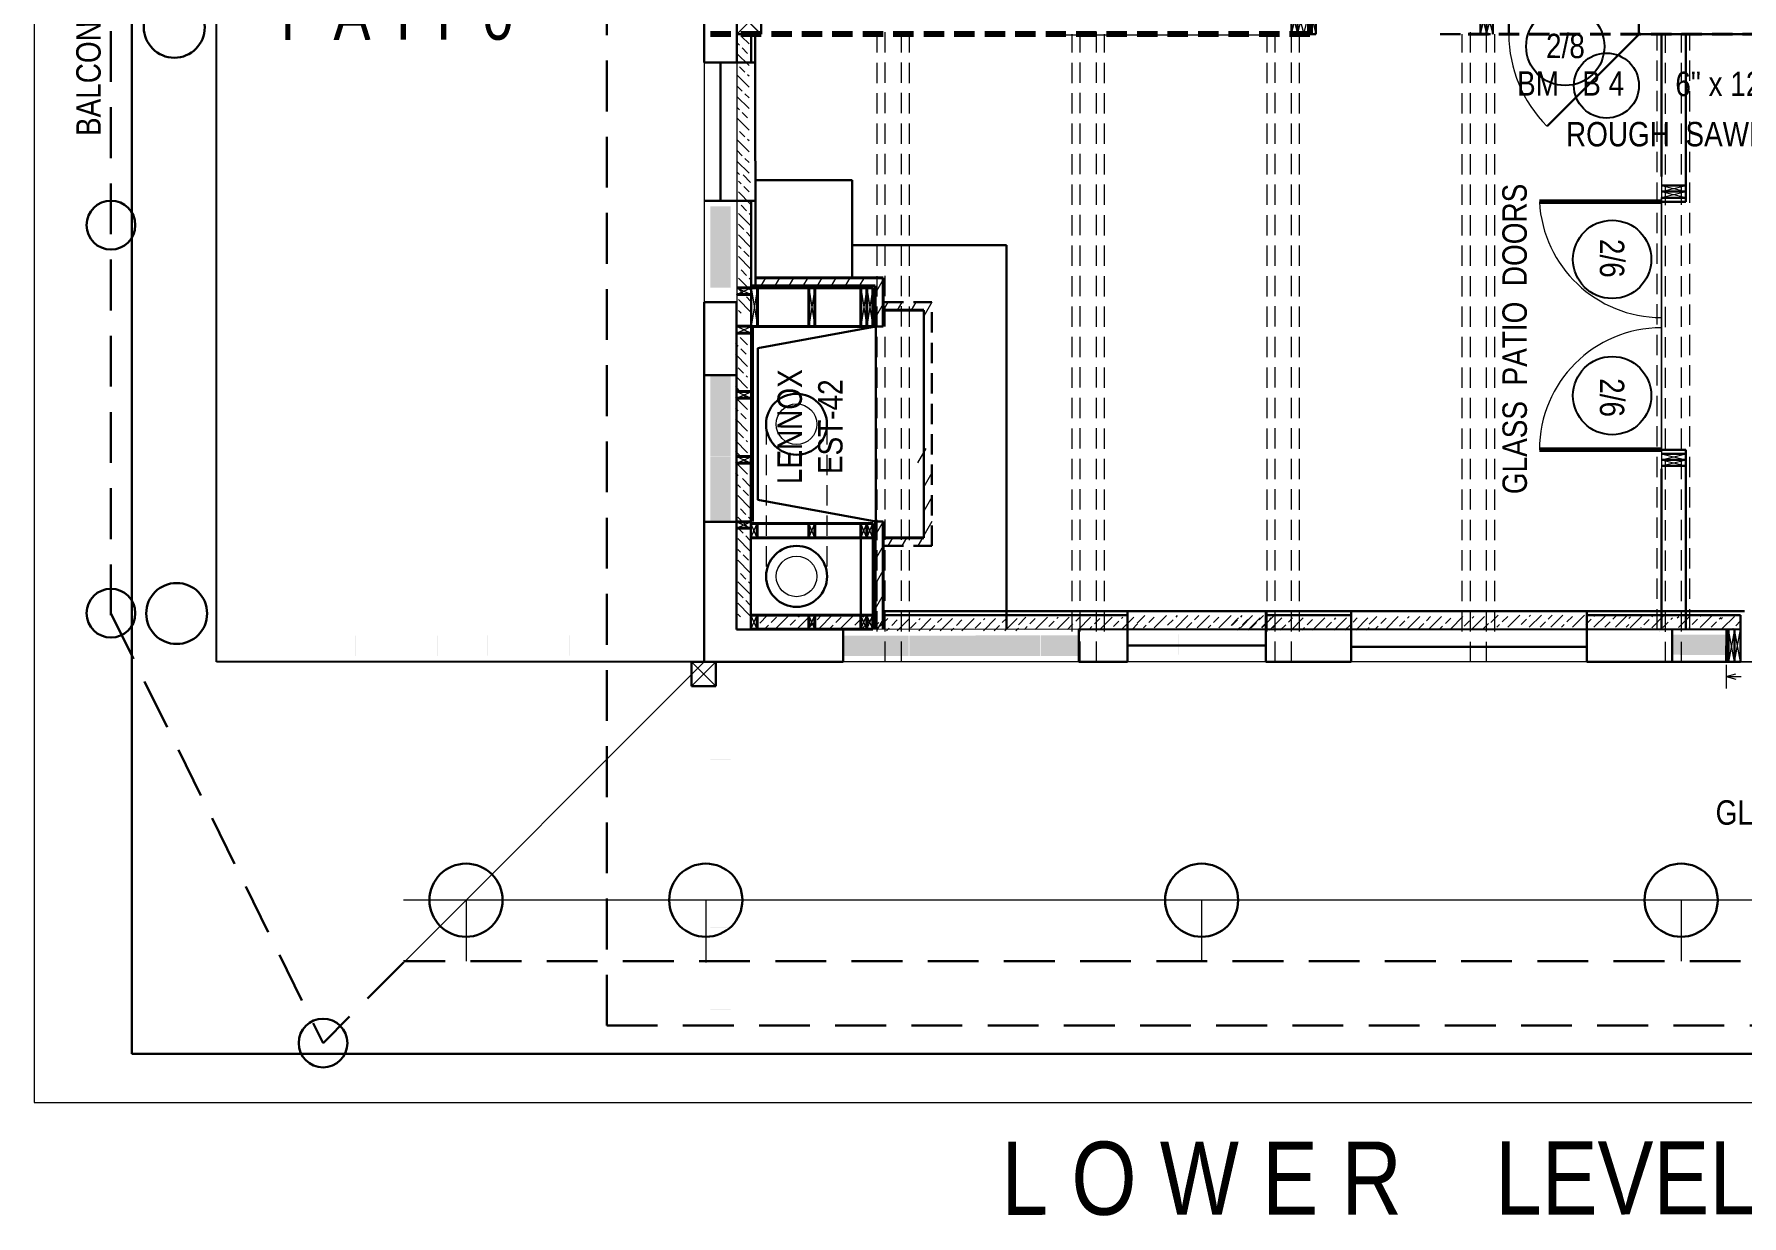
# Model space of a CAD drawing. Header units: inches. Extents: x -243 to 1653, y 329 to 885.
# Drawn here: x -243.2 to 177, y 329.1 to 619.9 of the extents above; entities that cross this region are included whole.
import ezdxf

# ---------------------------------------------------------------- set-up
doc = ezdxf.new("R2010")
doc.units = ezdxf.units.IN
doc.header["$MEASUREMENT"] = 0
doc.linetypes.add('HIDDEN', pattern=[0.375, 0.25, -0.125])
for name, color, linetype, lineweight in [('CONCRETE', 7, 'Continuous', 25), ('DOORS', 7, 'Continuous', 60), ('EXISTING CEILING BEAMS', 255, 'HIDDEN', 20), ('FLOOR BEAMS', 7, 'Continuous', 30), ('MASONRY', 14, 'Continuous', 30), ('NEW FRAMING', 6, 'Continuous', 30), ('NEW FRAMMING', 6, 'Continuous', 30), ('ROOF', 7, 'HIDDEN', 30), ('ROOF FRAMING', 7, 'Continuous', 20), ('STAMPED  CONC  FL', 1, 'Continuous', 20), ('WALL FRAMING', 7, 'Continuous', 30), ('WALLS', 7, 'Continuous', 30), ('WINDOWS', 5, 'Continuous', 30)]:
    doc.layers.add(name, color=color, linetype=linetype, lineweight=lineweight)
for name, color, linetype in [('TEXT', 7, 'Continuous'), ('TEXT80', 15, 'Continuous'), ('TITLE BLOCK', 7, 'Continuous')]:
    doc.layers.add(name, color=color, linetype=linetype)
doc.styles.add('ARCHENT', font='technical.ttf', dxfattribs={"height": 6})

msp = doc.modelspace()

# ---------------------------------------------------------------- hatches: boundary and pattern name
at = {"layer": 'NEW FRAMING', "linetype": 'Continuous', "lineweight": 9, "ltscale": 25}
h = msp.add_hatch(dxfattribs=at)
h.set_pattern_fill('ANSI33', color=256, scale=15, angle=90, style=0)
h.set_pattern_definition([(135, (1195.858, -4352.691), (-2.6516504, -2.6516504), []), (135, (1195.858, -4350.0393), (-2.6516504, -2.6516504), [1.875, -0.9375])])
h.paths.add_polyline_path([(-70.3, 585.33), (-67.3, 585.33), (-67.3, 619.33), (-70.3, 619.33)])
h = msp.add_hatch(dxfattribs=at)
h.set_pattern_fill('ANSI33', color=256, scale=15, angle=90, style=0)
h.set_pattern_definition([(135, (1196.2387, -4386.7756), (-2.6516504, -2.6516504), []), (135, (1196.2387, -4384.124), (-2.6516504, -2.6516504), [1.875, -0.9375])])
h.paths.add_polyline_path([(-69.92, 551.24), (-66.92, 551.24), (-66.92, 585.24), (-69.92, 585.24)])
h = msp.add_hatch(dxfattribs=at)
h.set_pattern_fill('ANSI33', color=256, scale=15, angle=90, style=0)
h.set_pattern_definition([(135, (1195.5112, -4426.7565), (-2.6516504, -2.6516504), []), (135, (1195.5112, -4424.105), (-2.6516504, -2.6516504), [1.875, -0.9375])])
h.paths.add_polyline_path([(-70.65, 511.26), (-67.65, 511.26), (-67.65, 545.26), (-70.65, 545.26)])
h = msp.add_hatch(dxfattribs=at)
h.set_pattern_fill('ANSI33', color=256, scale=15, angle=90, style=0)
h.set_pattern_definition([(135, (1196.058, -4461.5082), (-2.6516504, -2.6516504), []), (135, (1196.058, -4458.8566), (-2.6516504, -2.6516504), [1.875, -0.9375])])
h.paths.add_polyline_path([(-70.1, 476.51), (-67.1, 476.51), (-67.1, 510.51), (-70.1, 510.51)])
h = msp.add_hatch(dxfattribs=at)
h.set_pattern_fill('ANSI33', color=256, scale=15, angle=180, style=0)
h.set_pattern_definition([(225, (4907.3454, 1739.959), (2.6516504, -2.6516504), []), (225, (4904.6938, 1739.959), (2.6516504, -2.6516504), [1.875, -0.9375])])
h.paths.add_polyline_path([(-35.28, 473.8), (-35.28, 476.8), (-64.67, 476.8), (-64.67, 473.8)])
h = msp.add_hatch(dxfattribs=at)
h.set_pattern_fill('ANSI33', color=256, scale=15, angle=180, style=0)
h.set_pattern_definition([(225, (4937.011, 1739.243), (2.6516504, -2.6516504), []), (225, (4934.3594, 1739.243), (2.6516504, -2.6516504), [1.875, -0.9375])])
h.paths.add_polyline_path([(-1.01, 473.09), (-1.01, 476.09), (-35.01, 476.09), (-35.01, 473.09)])
h = msp.add_hatch(dxfattribs=at)
h.set_pattern_fill('ANSI33', color=256, scale=15, angle=180, style=0)
h.set_pattern_definition([(225, (4970.9965, 1739.5786), (2.6516504, -2.6516504), []), (225, (4968.345, 1739.5786), (2.6516504, -2.6516504), [1.875, -0.9375])])
h.paths.add_polyline_path([(28.73, 473.42), (28.73, 476.42), (-1.02, 476.42), (-1.02, 473.42)])
h = msp.add_hatch(dxfattribs=at)
h.set_pattern_fill('ANSI33', color=256, scale=15, angle=180, style=0)
h.set_pattern_definition([(225, (5000.2463, 1739.9565), (2.6516504, -2.6516504), []), (225, (4997.5947, 1739.9565), (2.6516504, -2.6516504), [1.875, -0.9375])])
h.paths.add_polyline_path([(62.23, 473.8), (62.23, 476.8), (28.23, 476.8), (28.23, 473.8)])
h = msp.add_hatch(dxfattribs=at)
h.set_pattern_fill('ANSI33', color=256, scale=15, angle=180, style=0)
h.set_pattern_definition([(225, (5023.3364, 1739.3798), (2.6516504, -2.6516504), []), (225, (5020.6848, 1739.3798), (2.6516504, -2.6516504), [1.875, -0.9375])])
h.paths.add_polyline_path([(85.32, 473.22), (85.32, 476.22), (51.32, 476.22), (51.32, 473.22)])
h = msp.add_hatch(dxfattribs=at)
h.set_pattern_fill('ANSI33', color=256, scale=15, angle=180, style=0)
h.set_pattern_definition([(225, (5057.322, 1739.7155), (2.6516504, -2.6516504), []), (225, (5054.6703, 1739.7155), (2.6516504, -2.6516504), [1.875, -0.9375])])
h.paths.add_polyline_path([(115.05, 473.56), (115.05, 476.56), (85.3, 476.56), (85.3, 473.56)])
h = msp.add_hatch(dxfattribs=at)
h.set_pattern_fill('ANSI33', color=256, scale=15, angle=180, style=0)
h.set_pattern_definition([(225, (5087.2428, 1740.1), (2.6516504, -2.6516504), []), (225, (5084.591, 1740.1), (2.6516504, -2.6516504), [1.875, -0.9375])])
h.paths.add_polyline_path([(149.23, 473.94), (149.23, 476.94), (115.23, 476.94), (115.23, 473.94)])
h = msp.add_hatch(dxfattribs=at)
h.set_pattern_fill('ANSI33', color=256, scale=15, style=0)
h.set_pattern_definition([(45, (-4785.804, -786.3637), (-2.6516504, 2.6516504), []), (45, (-4783.1524, -786.3637), (-2.6516504, 2.6516504), [1.875, -0.9375])])
h.paths.add_polyline_path([(159.96, 473.79), (159.96, 476.79), (149.21, 476.79), (149.21, 473.79)])
h = msp.add_hatch(dxfattribs=at)
h.set_pattern_fill('ANSI33', color=256, scale=15, style=0)
h.set_pattern_definition([(45, (-4773.907, -786.2443), (-2.6516504, 2.6516504), []), (45, (-4771.2555, -786.2443), (-2.6516504, 2.6516504), [1.875, -0.9375])])
h.paths.add_polyline_path([(171.85, 473.91), (171.85, 476.91), (161.11, 476.91), (161.11, 473.91)])
h = msp.add_hatch(dxfattribs=at)
h.set_pattern_fill('ANSI33', color=256, scale=15, style=0)
h.set_pattern_definition([(45, (-4763.1874, -786.5375), (-2.6516504, 2.6516504), []), (45, (-4760.5358, -786.5375), (-2.6516504, 2.6516504), [1.875, -0.9375])])
h.paths.add_polyline_path([(176.69, 473.62), (176.69, 476.62), (171.83, 476.62), (171.83, 473.62)])
at = {"layer": 'WALLS', "linetype": 'Continuous', "lineweight": 20, "ltscale": 20}
h = msp.add_hatch(dxfattribs=at)
h.set_pattern_fill('ZIGZAG', color=6, scale=10, angle=90, style=0)
h.set_pattern_definition([(90, (693.0816, 283.8288), (-1.25, 1.25), [1.25, -1.25]), (180, (693.0816, 285.0788), (-1.25, -1.25), [1.25, -1.25])])
h.paths.add_polyline_path([(-76.82, 557.49), (-71.81, 557.49), (-71.81, 577.52), (-76.82, 577.52)])
h.paths.add_polyline_path([(-76.83, 441.46), (-71.83, 441.46), (-71.83, 441.51), (-76.83, 441.51)])
h = msp.add_hatch(dxfattribs=at)
h.set_pattern_fill('ZIGZAG', color=6, scale=10, angle=90, style=0)
h.set_pattern_definition([(90, (693.0727, 242.2916), (-1.25, 1.25), [1.25, -1.25]), (180, (693.0727, 243.5416), (-1.25, -1.25), [1.25, -1.25])])
h.paths.add_polyline_path([(-76.83, 515.95), (-71.82, 515.95), (-71.82, 535.98), (-76.83, 535.98)])
h.paths.add_polyline_path([(-76.84, 399.93), (-71.84, 399.93), (-71.84, 399.97), (-76.84, 399.97)])
h = msp.add_hatch(dxfattribs=at)
h.set_pattern_fill('ZIGZAG', color=6, scale=10, angle=90, style=0)
h.set_pattern_definition([(90, (693.0727, 222.1093), (-1.25, 1.25), [1.25, -1.25]), (180, (693.0727, 223.3593), (-1.25, -1.25), [1.25, -1.25])])
h.paths.add_polyline_path([(-76.84, 379.74), (-71.84, 379.74), (-71.84, 379.79), (-76.84, 379.79)])
h.paths.add_polyline_path([(-76.83, 499.9), (-71.82, 499.9), (-71.82, 515.8), (-76.83, 515.8)])
h = msp.add_hatch(dxfattribs=at)
h.set_pattern_fill('ZIGZAG', color=6, scale=10, style=0)
h.set_pattern_definition([(360, (-321.7473, -298.0196), (1.25, 1.25), [1.25, -1.25]), (90, (-320.4973, -298.0196), (-1.25, 1.25), [1.25, -1.25])])
h.paths.add_polyline_path([(-164.11, 471.89), (-164.11, 466.89), (-164.06, 466.89), (-164.06, 471.89)])
h.paths.add_polyline_path([(-43.96, 471.88), (-43.96, 466.88), (-28.06, 466.87), (-28.06, 471.88)])
h = msp.add_hatch(dxfattribs=at)
h.set_pattern_fill('ZIGZAG', color=6, scale=10, style=0)
h.set_pattern_definition([(360, (-301.565, -298.0196), (1.25, 1.25), [1.25, -1.25]), (90, (-300.315, -298.0196), (-1.25, 1.25), [1.25, -1.25])])
h.paths.add_polyline_path([(-27.9, 471.88), (-27.9, 466.88), (-7.88, 466.87), (-7.88, 471.88)])
h.paths.add_polyline_path([(-143.93, 471.89), (-143.93, 466.89), (-143.88, 466.89), (-143.88, 471.89)])
h = msp.add_hatch(dxfattribs=at)
h.set_pattern_fill('ZIGZAG', color=6, scale=10, style=0)
h.set_pattern_definition([(360, (-289.3428, -297.9931), (1.25, 1.25), [1.25, -1.25]), (90, (-288.0928, -297.9931), (-1.25, 1.25), [1.25, -1.25])])
h.paths.add_polyline_path([(-131.71, 471.92), (-131.71, 466.92), (-131.66, 466.92), (-131.66, 471.92)])
h.paths.add_polyline_path([(-11.55, 471.91), (-11.55, 466.9), (4.34, 466.9), (4.34, 471.91)])
h = msp.add_hatch(dxfattribs=at)
h.set_pattern_fill('ZIGZAG', color=6, scale=10, style=0)
h.set_pattern_definition([(360, (-269.1604, -297.9931), (1.25, 1.25), [1.25, -1.25]), (90, (-267.9104, -297.9931), (-1.25, 1.25), [1.25, -1.25])])
h.paths.add_polyline_path([(-111.52, 471.92), (-111.52, 466.92), (-111.48, 466.92), (-111.48, 471.92)])
h.paths.add_polyline_path([(13.83, 466.9), (13.83, 471.91), (4.5, 471.91), (4.5, 466.9)])
h = msp.add_hatch(dxfattribs=at)
h.set_pattern_fill('ZIGZAG', color=6, scale=10, style=0)
h.set_pattern_definition([(360, (-119.191, -297.7499), (1.25, 1.25), [1.25, -1.25]), (90, (-117.941, -297.7499), (-1.25, 1.25), [1.25, -1.25])])
h.paths.add_polyline_path([(38.44, 472.16), (38.44, 467.16), (38.49, 467.16), (38.49, 472.16)])
h.paths.add_polyline_path([(173.18, 467.14), (173.19, 472.15), (159.83, 472.15), (159.83, 467.15)])

# ---------------------------------------------------------------- linework, layer by layer
at = {"layer": 'CONCRETE', "ltscale": 15}
for p, q in [((-198.32, 465.4), (-198.32, 777.9)), ((-78.32, 465.4), (-198.32, 465.4))]:
    msp.add_line(p, q, dxfattribs=at)
at = {"layer": 'CONCRETE', "color": 6, "linetype": 'Continuous', "lineweight": 9, "ltscale": 25}
for p, q in [((173.18, 464.7), (173.18, 458.88)), ((173.18, 461.79), (175.54, 462.44)), ((173.18, 461.79), (176.81, 461.79)), ((173.18, 461.79), (175.54, 461.13))]:
    msp.add_line(p, q, dxfattribs=at)
at = {"layer": 'DOORS', "color": 6, "linetype": 'Continuous', "ltscale": 15}
for p, q in [((157.19, 578.64), (127.19, 578.64)), ((157.19, 517.64), (127.19, 517.64))]:
    msp.add_line(p, q, dxfattribs=at)
at = {"layer": 'DOORS', "color": 6, "linetype": 'Continuous', "lineweight": 5, "ltscale": 15}
for centre, radius, start, end in [((151.66, 619.9), 32, 180, 225.0317), ((157.22, 580.23), 30.07, 183.0412, 269.943), ((157.19, 517.64), 30, 90, 180)]:
    msp.add_arc(centre, radius, start, end, dxfattribs=at)
at = {"layer": 'EXISTING CEILING BEAMS', "color": 6, "linetype": 'Continuous', "lineweight": 9, "ltscale": 25}
for p, q in [((175.19, 473.4), (173.68, 465.4)), ((175.18, 465.4), (173.68, 473.4))]:
    msp.add_line(p, q, dxfattribs=at)
at = {"layer": 'FLOOR BEAMS', "color": 7, "linetype": 'HIDDEN', "lineweight": 20, "ltscale": 20}
for p, q in [((110.19, 465.38), (110.21, 777.4)), ((-33.81, 465.42), (-33.81, 622.87)), ((-29.81, 465.42), (-29.81, 622.87)), ((14.19, 465.42), (14.19, 622.87)), ((18.19, 465.41), (18.19, 622.87)), ((66.19, 465.41), (66.19, 625.87)), ((62.19, 465.42), (62.19, 619.87)), ((114.19, 465.37), (114.19, 619.87)), ((158.19, 465.32), (158.19, 619.87)), ((162.19, 465.37), (162.19, 619.87))]:
    msp.add_line(p, q, dxfattribs=at)
at = {"layer": 'FLOOR BEAMS', "color": 7, "linetype": 'Continuous', "lineweight": 5, "ltscale": 20}
for p, q in [((-70.32, 619.9), (-64.32, 625.9)), ((-70.32, 625.9), (-64.32, 619.9))]:
    msp.add_line(p, q, dxfattribs=at)
at = {"layer": 'FLOOR BEAMS', "color": 7, "linetype": 'HIDDEN', "lineweight": 30, "ltscale": 20}
msp.add_line((-64.32, 625.9), (-64.32, 619.9), dxfattribs=at)
at = {"layer": 'FLOOR BEAMS', "lineweight": 9, "ltscale": 20}
for p, q in [((66.19, 619.9), (67.69, 625.9)), ((66.19, 625.9), (67.69, 619.9)), ((67.69, 619.9), (69.19, 625.9)), ((67.69, 625.9), (69.19, 619.9)), ((69.19, 619.9), (70.69, 625.9)), ((69.19, 625.9), (70.69, 619.9)), ((70.69, 619.9), (72.19, 625.9)), ((70.69, 625.9), (72.19, 619.9))]:
    msp.add_line(p, q, dxfattribs=at)
at = {"layer": 'FLOOR BEAMS', "color": 7, "lineweight": 9, "ltscale": 20}
for p, q in [((112.69, 619.9), (114.19, 625.9)), ((112.69, 625.9), (114.19, 619.9)), ((114.19, 619.9), (115.69, 625.9)), ((114.19, 625.9), (115.69, 619.9))]:
    msp.add_line(p, q, dxfattribs=at)
at = {"layer": 'FLOOR BEAMS', "color": 7, "linetype": 'HIDDEN', "lineweight": 80, "ltscale": 20}
msp.add_line((70.69, 619.9), (-78.32, 619.9), dxfattribs=at)
at = {"layer": 'FLOOR BEAMS', "color": 6, "linetype": 'HIDDEN', "lineweight": 20, "ltscale": 20}
for p, q in [((-35.81, 472.87), (-35.81, 619.87)), ((-27.81, 472.87), (-27.81, 619.87)), ((12.19, 472.87), (12.19, 619.87)), ((20.19, 472.87), (20.19, 619.87)), ((60.19, 472.87), (60.19, 619.87)), ((68.19, 472.87), (68.19, 619.87)), ((108.19, 472.87), (108.19, 619.87)), ((116.19, 472.87), (116.19, 619.87)), ((156.19, 473.41), (156.19, 619.87)), ((164.19, 473.4), (164.19, 619.87))]:
    msp.add_line(p, q, dxfattribs=at)
at = {"layer": 'FLOOR BEAMS', "ltscale": 20}
for p, q in [((66.19, 619.9), (70.69, 619.9)), ((70.69, 619.9), (72.19, 619.9))]:
    msp.add_line(p, q, dxfattribs=at)
at = {"layer": 'FLOOR BEAMS', "color": 6, "linetype": 'HIDDEN', "lineweight": 40, "ltscale": 20}
msp.add_line((109.68, 619.9), (393.68, 619.9), dxfattribs=at)
at = {"layer": 'FLOOR BEAMS', "color": 7, "ltscale": 20}
msp.add_line((112.69, 619.9), (114.19, 619.9), dxfattribs=at)
at = {"layer": 'MASONRY', "color": 1, "linetype": 'Continuous', "lineweight": 30, "ltscale": 15}
for p, q in [((-41.93, 583.95), (-65.75, 583.95)), ((-3.93, 567.95), (-41.93, 567.95))]:
    msp.add_line(p, q, dxfattribs=at)
at = {"layer": 'MASONRY', "color": 1, "linetype": 'Continuous', "lineweight": 30, "ltscale": 20}
for p, q in [((-41.93, 583.95), (-41.93, 559.95)), ((-3.93, 567.95), (-3.93, 473.4))]:
    msp.add_line(p, q, dxfattribs=at)
at = {"layer": 'MASONRY', "color": 1, "linetype": 'Continuous', "lineweight": 40, "ltscale": 15}
for p, q in [((-34.3, 559.95), (-65.7, 559.95)), ((-34.3, 559.95), (-34.3, 547.95)), ((-34.3, 473.4), (-34.3, 499.95))]:
    msp.add_line(p, q, dxfattribs=at)
at = {"layer": 'MASONRY', "color": 1, "linetype": 'Continuous', "lineweight": 9, "ltscale": 20}
for p, q in [((-63.26, 559.95), (-64.42, 557.95)), ((-59.8, 559.95), (-60.95, 557.95)), ((-56.33, 559.95), (-57.49, 557.95)), ((-52.87, 559.95), (-54.03, 557.95)), ((-49.41, 559.95), (-50.56, 557.95)), ((-45.94, 559.95), (-47.1, 557.95)), ((-42.48, 559.95), (-43.63, 557.95)), ((-39.01, 559.95), (-40.17, 557.95)), ((-34.3, 559.52), (-36.3, 556.05)), ((-34.3, 553.52), (-36.3, 550.05)), ((-33.14, 553.95), (-34.3, 551.95)), ((-29.68, 553.95), (-30.83, 551.95)), ((-26.22, 553.95), (-27.37, 551.95)), ((-22.3, 553.95), (-24.3, 550.49)), ((-23.82, 517.9), (-25.82, 514.43)), ((-22.3, 511.95), (-24.3, 508.49)), ((-22.3, 505.95), (-24.3, 502.49)), ((-34.3, 499.95), (-36.3, 496.49)), ((-32, 495.95), (-33.16, 493.95)), ((-28.54, 495.95), (-29.69, 493.95)), ((-24.62, 495.95), (-25.77, 493.95)), ((-22.3, 499.95), (-24.3, 496.49)), ((-34.3, 493.95), (-36.3, 490.49)), ((-34.3, 487.95), (-36.3, 484.49)), ((-34.3, 481.95), (-36.3, 478.49)), ((-34.3, 475.95), (-35.77, 473.4))]:
    msp.add_line(p, q, dxfattribs=at)
at = {"layer": 'MASONRY', "color": 1, "linetype": 'HIDDEN', "lineweight": 30, "ltscale": 20}
for p, q in [((-34.3, 553.95), (-22.3, 553.95)), ((-22.3, 493.95), (-22.3, 553.95)), ((-36.3, 547.95), (-34.3, 547.95)), ((-36.3, 499.95), (-34.3, 499.95)), ((-34.3, 493.95), (-22.3, 493.95))]:
    msp.add_line(p, q, dxfattribs=at)
at = {"layer": 'NEW FRAMING', "linetype": 'Continuous', "lineweight": 40, "ltscale": 15}
for p, q in [((-36.8, 557.45), (-70.35, 557.45)), ((-66.75, 555.85), (-70.35, 555.85)), ((-65.24, 557.45), (-65.24, 547.95)), ((-52.6, 557.47), (-52.6, 547.97)), ((-51.1, 557.47), (-51.1, 547.97)), ((-39.8, 557.45), (-39.8, 547.95)), ((-38.3, 557.45), (-38.3, 547.95)), ((-36.8, 557.45), (-36.8, 547.95)), ((-24.3, 551.95), (-34.3, 551.95)), ((-66.74, 548), (-70.35, 548)), ((-66.76, 546.35), (-70.35, 546.35)), ((-36.8, 547.95), (-66.76, 547.95)), ((-66.74, 531.94), (-70.35, 531.94)), ((-66.76, 530.29), (-70.35, 530.3)), ((-66.74, 515.94), (-70.35, 515.94)), ((-66.76, 514.29), (-70.35, 514.3)), ((-66.84, 499.91), (-70.35, 499.91)), ((-66.84, 498.3), (-70.35, 498.31)), ((-36.8, 495.95), (-66.85, 495.95)), ((-36.8, 499.45), (-66.84, 499.45)), ((-65.32, 495.95), (-65.32, 499.45)), ((-52.6, 495.95), (-52.6, 499.43)), ((-51.1, 495.95), (-51.1, 499.43)), ((-39.8, 495.95), (-39.8, 499.45)), ((-38.3, 495.95), (-38.3, 499.45)), ((-36.8, 495.95), (-36.8, 499.45)), ((-24.3, 495.95), (-34.3, 495.95)), ((-36.8, 476.95), (-66.84, 476.95)), ((-65.32, 473.45), (-65.32, 476.95)), ((-52.6, 473.45), (-52.6, 476.93)), ((-51.1, 473.45), (-51.1, 476.93)), ((-39.8, 473.45), (-39.8, 476.95)), ((-38.3, 473.45), (-38.3, 476.95)), ((-36.8, 473.45), (-36.8, 476.95)), ((-36.8, 473.45), (-66.85, 473.45))]:
    msp.add_line(p, q, dxfattribs=at)
at = {"layer": 'NEW FRAMING', "ltscale": 15}
for p, q in [((-66.74, 557.45), (-66.85, 473.45)), ((-24.3, 495.95), (-24.3, 551.95)), ((-39.8, 476.95), (-39.8, 495.95)), ((-36.8, 476.95), (-36.8, 495.95))]:
    msp.add_line(p, q, dxfattribs=at)
at = {"layer": 'NEW FRAMING', "color": 7, "linetype": 'Continuous', "lineweight": 40, "ltscale": 15}
for p, q in [((-36.3, 557.95), (-66.74, 557.95)), ((-36.3, 557.95), (-36.3, 547.95)), ((-37.3, 547.95), (-66.26, 547.95)), ((-36.3, 473.45), (-36.3, 499.95))]:
    msp.add_line(p, q, dxfattribs=at)
at = {"layer": 'NEW FRAMING', "color": 7, "ltscale": 15}
for p, q in [((-66.34, 547.87), (-66.34, 499.95)), ((173.19, 473.4), (173.18, 465.4))]:
    msp.add_line(p, q, dxfattribs=at)
at = {"layer": 'NEW FRAMING', "color": 6, "ltscale": 15}
for p, q in [((176.68, 474.9), (176.68, 471.4)), ((173.68, 473.4), (173.68, 465.4)), ((175.18, 471.4), (175.18, 465.4)), ((176.68, 471.4), (176.68, 465.4))]:
    msp.add_line(p, q, dxfattribs=at)
at = {"layer": 'NEW FRAMMING', "linetype": 'Continuous', "lineweight": 9, "ltscale": 25}
for p, q in [((-70.35, 555.85), (-66.74, 557.45)), ((-70.35, 557.45), (-66.75, 555.85)), ((-70.35, 548), (-66.76, 546.35)), ((-70.35, 546.35), (-66.76, 547.95)), ((-70.35, 531.94), (-66.76, 530.29)), ((-70.35, 530.3), (-66.76, 531.9)), ((-70.35, 515.94), (-66.76, 514.29)), ((-70.35, 514.3), (-66.76, 515.9)), ((-70.35, 498.31), (-66.84, 499.91)), ((-70.35, 499.91), (-66.84, 498.3))]:
    msp.add_line(p, q, dxfattribs=at)
at = {"layer": 'ROOF', "linetype": 'HIDDEN', "ltscale": 50}
for q in [(-102.32, 866.9), (425.68, 375.9)]:
    msp.add_line((-102.32, 375.9), q, dxfattribs=at)
at = {"layer": 'ROOF FRAMING', "color": 1, "linetype": 'Continuous', "lineweight": 9, "ltscale": 50}
msp.add_line((-78.32, 465.4), (-158.32, 385.4), dxfattribs=at)
at = {"layer": 'ROOF FRAMING', "color": 1, "linetype": 'Continuous', "lineweight": 9, "ltscale": 15}
msp.add_line((395.68, 406.77), (-152.32, 406.77), dxfattribs=at)
at = {"layer": 'ROOF FRAMING', "color": 1, "lineweight": 9, "ltscale": 15}
for p, q in [((-136.94, 406.77), (-136.94, 391.77)), ((-77.94, 406.77), (-77.94, 391.4)), ((44.06, 406.77), (44.06, 391.77)), ((162.06, 406.77), (162.06, 391.77))]:
    msp.add_line(p, q, dxfattribs=at)
at = {"layer": 'STAMPED  CONC  FL', "ltscale": 15}
msp.add_line((6.83, 619.77), (61.27, 619.77), dxfattribs=at)
at = {"layer": 'TEXT', "color": 6, "linetype": 'Continuous', "ltscale": 15}
for centre, radius in [((133.55, 616.89), 9.63), ((143.69, 607.24), 8), ((145.08, 564.47), 9.63), ((145.08, 530.94), 9.63)]:
    msp.add_circle(centre, radius, dxfattribs=at)
at = {"layer": 'TITLE BLOCK', "color": 7, "linetype": 'Continuous', "lineweight": 0, "ltscale": 0.5}
for p, q in [((-243.22, 884.95), (-243.22, 356.95)), ((-243.22, 356.95), (572.77, 356.95))]:
    msp.add_line(p, q, dxfattribs=at)
at = {"layer": 'TITLE BLOCK', "color": 7, "linetype": 'Continuous', "lineweight": 30, "ltscale": 0.5}
for p, q in [((-219.22, 872.95), (-219.22, 368.95)), ((-219.22, 368.95), (560.77, 368.95))]:
    msp.add_line(p, q, dxfattribs=at)
at = {"layer": 'WALL FRAMING', "linetype": 'HIDDEN', "ltscale": 50}
for p, q in [((-224.32, 476.9), (-224.37, 771.91)), ((-224.32, 477.4), (-172.12, 371.6)), ((-152.32, 391.4), (-172.12, 371.6)), ((401.68, 391.77), (-152.32, 391.77))]:
    msp.add_line(p, q, dxfattribs=at)
at = {"layer": 'WALL FRAMING', "ltscale": 15}
for p, q in [((-78.32, 612.9), (-78.32, 625.9)), ((-70.32, 612.9), (-70.32, 625.9)), ((-64.32, 619.9), (-64.32, 625.9)), ((66.19, 625.9), (66.19, 619.9)), ((67.69, 625.9), (67.69, 619.9)), ((72.19, 625.9), (72.19, 619.9)), ((-78.35, 612.9), (-70.35, 612.9)), ((-78.32, 553.95), (-70.35, 553.95)), ((-78.32, 535.95), (-78.32, 553.95)), ((-70.35, 553.95), (-70.35, 473.4)), ((-78.35, 535.95), (-70.36, 535.95)), ((-78.35, 465.4), (-78.35, 535.9)), ((-78.35, 499.9), (-70.36, 499.9)), ((-37.36, 473.4), (-70.35, 473.4)), ((-44.17, 465.45), (-44.17, 473.4)), ((176.69, 473.4), (13.83, 473.45)), ((59.83, 465.45), (59.83, 473.45)), ((80.83, 465.4), (80.83, 473.4)), ((138.83, 465.4), (138.83, 473.4)), ((156.68, 472.9), (156.68, 472.9)), ((159.83, 465.35), (159.83, 473.35)), ((-81.45, 459.4), (-81.45, 465.4)), ((-75.45, 465.4), (-81.45, 465.4)), ((-81.45, 459.4), (-81.45, 465.4)), ((-44.17, 465.45), (-78.17, 465.4)), ((-75.45, 459.4), (-75.45, 465.4)), ((25.83, 465.42), (13.83, 465.45)), ((80.83, 465.41), (59.83, 465.45)), ((176.59, 465.4), (138.83, 465.4)), ((-75.45, 459.4), (-81.45, 459.4))]:
    msp.add_line(p, q, dxfattribs=at)
at = {"layer": 'WALL FRAMING', "color": 7, "linetype": 'Continuous', "lineweight": 9, "ltscale": 20}
for p, q in [((-70.32, 625.9), (-64.44, 619.9)), ((-70.32, 619.9), (-64.32, 625.9))]:
    msp.add_line(p, q, dxfattribs=at)
at = {"layer": 'WALL FRAMING', "lineweight": 80, "ltscale": 15}
msp.add_line((70.69, 625.9), (70.69, 619.9), dxfattribs=at)
at = {"layer": 'WALL FRAMING', "color": 7, "ltscale": 15}
for p, q in [((112.69, 625.9), (112.69, 619.9)), ((114.19, 625.9), (114.19, 619.9)), ((115.69, 625.9), (115.69, 619.9))]:
    msp.add_line(p, q, dxfattribs=at)
at = {"layer": 'WALL FRAMING', "color": 7, "linetype": 'HIDDEN', "lineweight": 30, "ltscale": 15}
msp.add_line((115.7, 619.88), (115.7, 625.88), dxfattribs=at)
at = {"layer": 'WALL FRAMING', "color": 6, "ltscale": 15}
for p, q in [((119.68, 625.9), (119.68, 619.9)), ((151.68, 625.9), (151.68, 619.9)), ((-66.81, 612.9), (-66.82, 619.9)), ((-65.74, 557.45), (-65.82, 619.9)), ((151.7, 619.92), (129.07, 597.29)), ((156.68, 619.9), (151.7, 619.9)), ((210.68, 619.9), (156.68, 619.9)), ((-70.32, 612.9), (-65.81, 612.9)), ((157.19, 582.66), (163.19, 582.66)), ((157.19, 581.16), (163.19, 581.16)), ((-78.35, 578.9), (-65.77, 578.91)), ((-66.74, 557.45), (-66.77, 578.9)), ((157.19, 579.64), (163.19, 579.64)), ((157.19, 578.64), (163.19, 578.64)), ((157.19, 517.64), (163.19, 517.64)), ((157.19, 516.64), (163.19, 516.64)), ((157.19, 515.14), (163.19, 515.14)), ((157.19, 513.64), (163.19, 513.64)), ((177.69, 477.9), (-34.3, 477.9)), ((25.83, 476.9), (-34.3, 476.9)), ((80.83, 476.9), (59.83, 476.9)), ((176.69, 476.9), (138.83, 476.9)), ((176.69, 465.4), (176.69, 476.9)), ((175.19, 465.4), (175.19, 473.4))]:
    msp.add_line(p, q, dxfattribs=at)
at = {"layer": 'WALL FRAMING', "color": 6, "linetype": 'HIDDEN', "lineweight": 30, "ltscale": 20}
for p, q in [((102.76, 619.88), (115.19, 619.88)), ((156.67, 619.9), (162.67, 619.9))]:
    msp.add_line(p, q, dxfattribs=at)
at = {"layer": 'WALL FRAMING', "lineweight": 9, "ltscale": 20}
msp.add_line((157.19, 584.9), (157.19, 512.9), dxfattribs=at)
at = {"layer": 'WALL FRAMING', "lineweight": 9, "ltscale": 15}
for p, q in [((157.19, 517.64), (157.19, 579.73)), ((13.83, 473.45), (-37.36, 473.4)), ((13.83, 465.45), (-44.17, 465.45)), ((59.83, 465.45), (25.83, 465.45)), ((138.83, 465.4), (80.83, 465.41)), ((238.69, 465.4), (176.59, 465.4))]:
    msp.add_line(p, q, dxfattribs=at)
at = {"layer": 'WALL FRAMING', "color": 6, "linetype": 'Continuous', "lineweight": 9, "ltscale": 25}
for p, q in [((-65.24, 557.5), (-66.74, 548)), ((-66.74, 557.5), (-65.24, 548)), ((-51.1, 557.47), (-52.6, 547.97)), ((-52.6, 557.47), (-51.1, 547.97)), ((-38.3, 557.45), (-39.8, 547.95)), ((-39.8, 557.45), (-38.3, 547.95)), ((-36.8, 557.45), (-38.3, 547.95)), ((-38.3, 557.45), (-36.8, 547.95)), ((-66.85, 495.95), (-65.32, 499.45)), ((-65.33, 495.95), (-66.84, 499.45)), ((-51.1, 495.95), (-52.6, 499.43)), ((-52.6, 495.95), (-51.1, 499.43)), ((-38.3, 495.95), (-39.8, 499.45)), ((-39.8, 495.95), (-38.3, 499.45)), ((-36.8, 495.95), (-38.3, 499.45)), ((-38.3, 495.95), (-36.8, 499.45)), ((-66.85, 473.45), (-65.32, 476.95)), ((-65.33, 473.45), (-66.84, 476.95)), ((-51.1, 473.45), (-52.6, 476.93)), ((-52.6, 473.45), (-51.1, 476.93)), ((-38.3, 473.45), (-39.8, 476.95)), ((-39.8, 473.45), (-38.3, 476.95)), ((-36.8, 473.45), (-38.3, 476.95)), ((-38.3, 473.45), (-36.8, 476.95))]:
    msp.add_line(p, q, dxfattribs=at)
at = {"layer": 'WALL FRAMING', "color": 6, "linetype": 'HIDDEN', "lineweight": 9, "ltscale": 20}
for p, q in [((-63.12, 523.9), (-63.12, 486.45)), ((-48.12, 523.9), (-48.12, 486.45))]:
    msp.add_line(p, q, dxfattribs=at)
at = {"layer": 'WALL FRAMING', "color": 6, "ltscale": 20}
for p, q in [((25.83, 473.44), (25.83, 477.9)), ((59.83, 473.42), (59.83, 477.9)), ((80.83, 473.4), (80.83, 477.9)), ((138.83, 473.4), (138.83, 477.9))]:
    msp.add_line(p, q, dxfattribs=at)
at = {"layer": 'WALL FRAMING', "linetype": 'Continuous', "ltscale": 15}
for p, q in [((13.83, 465.45), (13.83, 473.45)), ((25.83, 465.45), (25.83, 473.45))]:
    msp.add_line(p, q, dxfattribs=at)
at = {"layer": 'WALL FRAMING', "color": 6, "linetype": 'Continuous', "lineweight": 30, "ltscale": 25}
msp.add_line((173.68, 465.4), (176.68, 465.4), dxfattribs=at)
at = {"layer": 'WALL FRAMING', "ltscale": 15}
for centre, radius in [((-208.73, 621.6), 7.5), ((-224.32, 572.9), 6), ((-224.32, 477.4), 6), ((-208.15, 477.32), 7.5), ((-136.94, 406.77), 9), ((-77.94, 406.77), 9), ((44.06, 406.77), 9), ((162.06, 406.77), 9), ((-172.12, 371.6), 6)]:
    msp.add_circle(centre, radius, dxfattribs=at)
at = {"layer": 'WALL FRAMING', "color": 6, "ltscale": 15}
for centre in [(-55.62, 523.9), (-55.61, 486.45)]:
    msp.add_circle(centre, 7.5, dxfattribs=at)
at = {"layer": 'WALL FRAMING', "color": 6, "lineweight": 9, "ltscale": 20}
for centre in [(-55.62, 523.9), (-55.61, 486.45)]:
    msp.add_circle(centre, 5, dxfattribs=at)
at = {"layer": 'WALLS', "ltscale": 15}
msp.add_line((-70.32, 619.9), (-64.32, 619.9), dxfattribs=at)
at = {"layer": 'WALLS', "color": 6, "linetype": 'Continuous', "ltscale": 15}
for p, q in [((157.19, 619.9), (157.19, 584.9)), ((163.19, 619.9), (163.19, 578.64)), ((163.19, 517.64), (163.19, 473.4)), ((157.19, 512.9), (157.19, 473.4))]:
    msp.add_line(p, q, dxfattribs=at)
at = {"layer": 'WALLS', "lineweight": 9, "ltscale": 15}
for p, q in [((-78.32, 612.9), (-78.32, 553.9)), ((-70.32, 612.9), (-70.32, 553.9))]:
    msp.add_line(p, q, dxfattribs=at)
at = {"layer": 'WALLS', "color": 6, "linetype": 'Continuous', "lineweight": 9, "ltscale": 20}
for p, q in [((157.19, 582.66), (163.19, 581.16)), ((157.19, 581.16), (163.19, 582.66)), ((157.19, 581.16), (163.19, 579.66)), ((157.19, 579.66), (163.19, 581.16)), ((157.19, 515.14), (163.19, 516.64)), ((157.19, 516.64), (163.19, 515.14)), ((157.19, 513.64), (163.19, 515.14)), ((157.19, 515.14), (163.19, 513.64)), ((175.19, 465.4), (176.69, 473.4)), ((176.69, 465.4), (175.19, 473.4))]:
    msp.add_line(p, q, dxfattribs=at)
at = {"layer": 'WALLS', "color": 6, "linetype": 'Continuous', "lineweight": 30, "ltscale": 25}
for p, q in [((-65.1, 542.58), (-36.1, 547.95)), ((-36.1, 547.95), (-36.1, 499.95)), ((-65.1, 542.58), (-65.1, 505.33)), ((-65.1, 505.33), (-36.1, 499.95))]:
    msp.add_line(p, q, dxfattribs=at)
at = {"layer": 'WALLS', "linetype": 'Continuous', "lineweight": 9, "ltscale": 15}
for p, q in [((-81.45, 465.4), (-75.45, 459.4)), ((-81.45, 459.4), (-75.45, 465.4))]:
    msp.add_line(p, q, dxfattribs=at)
at = {"layer": 'WALLS', "color": 6, "lineweight": 20, "ltscale": 15}
msp.add_line((176.68, 465.4), (239.69, 465.4), dxfattribs=at)
at = {"layer": 'WINDOWS', "ltscale": 15}
for p, q in [((-74.35, 578.9), (-74.35, 612.9)), ((25.83, 469.45), (59.83, 469.45)), ((80.83, 469.15), (138.83, 469.15))]:
    msp.add_line(p, q, dxfattribs=at)

# ---------------------------------------------------------------- texts
at = {"layer": 'TEXT80', "color": 3, "char_height": 6, "width": 360.0625, "attachment_point": 5, "style": 'ARCHENT'}
for s, insert, rotation in [('{\\C7;BALCONY  ABOVE}', (-229.82, 625), 90.0328), ('{\\C7;GLASS  PATIO  DOORS}', (208.74, 428.32), 0.0328)]:
    msp.add_mtext(s, dxfattribs=dict(at, insert=insert, rotation=rotation))
at = {"layer": 'TEXT80', "attachment_point": 5, "rotation": 0.0328, "style": 'ARCHENT'}
for s, insert, char_height, width in [('{\\C7;P A T I  0}', (-153.91, 624.42), 12, 360.0625), ('{\\C6;BM   B 4}', (134.86, 607.77), 6, 360.0625), ('{\\C6;6" x 12" x 8\'-10"}', (184.83, 607.62), 6, 360.0625), ('{\\C6;ROUGH  SAWN  DF}', (165.22, 595.25), 6, 360.0625), ('{\\C7;   L O W E R    LEVEL   CEILING   P L A N}', (173, 338.3), 18, 477.4227)]:
    msp.add_mtext(s, dxfattribs=dict(at, insert=insert, char_height=char_height, width=width))
at = {"layer": 'TEXT80', "color": 6, "char_height": 6, "width": 360.0625, "attachment_point": 5, "style": 'ARCHENT'}
for s, insert, rotation in [('2/8', (133.59, 616.95), 359.9672), ('{\\C7;GLASS  PATIO  DOORS}', (121.13, 544.89), 90.0328), ('2/6', (145.02, 564.73), 269.9672), ('2/6', (145.02, 530.46), 269.9672)]:
    msp.add_mtext(s, dxfattribs=dict(at, insert=insert, rotation=rotation))
at = {"layer": 'TEXT80', "color": 1, "linetype": 'Continuous', "lineweight": 30, "insert": (-52.26, 523.29), "char_height": 6, "width": 360.0625, "attachment_point": 5, "rotation": 89.9672, "style": 'ARCHENT'}
msp.add_mtext('{\\C7;LENNOX\\PEST-42}', dxfattribs=at)

doc.saveas('drawing.dxf')
